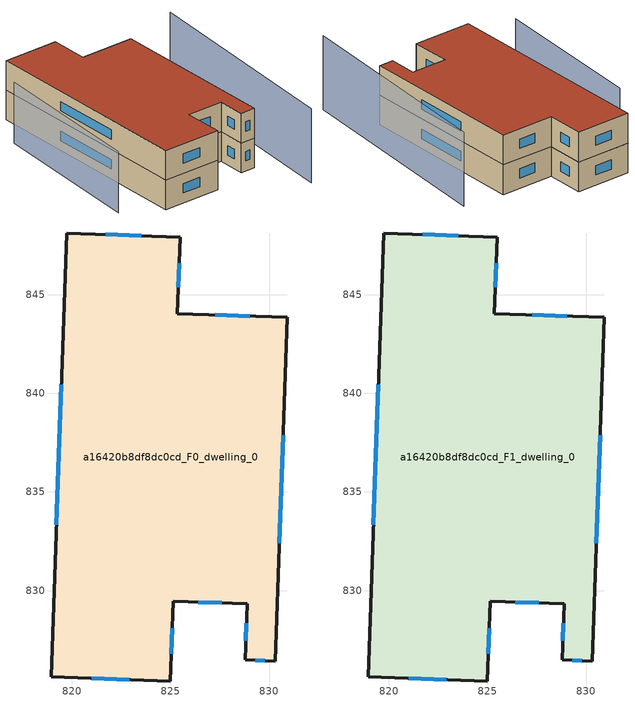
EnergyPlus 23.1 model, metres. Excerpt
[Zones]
a16420b8df8dc0cd_F0_dwelling_0
 floor ground (EU_floor_Construction): 830.93,843.84 830.31,826.43 828.78,826.48 828.88,829.33 825.13,829.46 824.99,825.42 818.95,825.63 819.75,848.12 825.49,847.92 825.35,844.04 z0
 wall outside (EU_wall_Construction): 824.99,825.42 825.13,829.46 828.88,829.33 828.78,826.48 830.31,826.43 830.93,843.84 825.35,844.04 825.49,847.92 819.75,848.12 818.95,825.63 824.99,825.42 z0:3
 window (EU_Window_Construction): 825.04,826.8 825.08,828.08 / 821.01,825.56 822.92,825.49 / 819.48,840.42 819.22,833.33 / 823.53,847.99 821.72,848.05 / 825.4,845.37 825.44,846.59 / 829.02,843.91 827.26,843.97 / 830.52,832.39 830.72,837.88 / 829.3,826.46 829.79,826.44 / 828.85,828.35 828.81,827.46 / 826.42,829.42 827.6,829.37 z1.03:1.97
a16420b8df8dc0cd_F1_dwelling_0
 floor to a16420b8df8dc0cd_F0_dwelling_0 (EU_floor_Construction): 830.93,843.84 830.31,826.43 828.78,826.48 828.88,829.33 825.13,829.46 824.99,825.42 818.95,825.63 819.75,848.12 825.49,847.92 825.35,844.04 z3
 wall outside (EU_wall_Construction): 824.99,825.42 825.13,829.46 828.88,829.33 828.78,826.48 830.31,826.43 830.93,843.84 825.35,844.04 825.49,847.92 819.75,848.12 818.95,825.63 824.99,825.42 z3:6
 window (EU_Window_Construction): 825.04,826.8 825.08,828.08 / 821.01,825.56 822.92,825.49 / 819.48,840.42 819.22,833.33 / 823.53,847.99 821.72,848.05 / 825.4,845.37 825.44,846.59 / 829.02,843.91 827.26,843.97 / 830.52,832.39 830.72,837.88 / 829.3,826.46 829.79,826.44 / 828.85,828.35 828.81,827.46 / 826.42,829.42 827.6,829.37 z4.03:4.97
 roof outside (EU_roof_Construction): 830.31,826.43 830.93,843.84 825.35,844.04 825.49,847.92 819.75,848.12 818.95,825.63 824.99,825.42 825.13,829.46 828.88,829.33 828.78,826.48 z6
shading: 832.18,820.89 835.12,843.2 z0:7.5; 817.31,844.26 815.38,828.02 z0:6.2
[Building]
EU S2 Campaign: North Axis=0; Terrain=City; Solar Distribution=FullExterior
[Site:Location]
Cape.Town.Intl.AP: Latitude=-33.965; Longitude=18.602; Time Zone=2; Elevation=46
[SizingPeriod:WeatherFileDays]
AnnualSizingPeriod: Begin Month=1; Begin Day of Month=1; End Month=12; End Day of Month=31; Day of Week for Start Day=Monday; Use Weather File Daylight Saving Period=No; Use Weather File Rain and Snow Indicators=No
[MATERIAL]
EU_InternalMass_Material: Roughness=MediumRough; Thickness=0.1; Conductivity=1; Density=1800; Specific Heat=900; Thermal Absorptance=0.9; Solar Absorptance=0.7; Visible Absorptance=0.7
[MATERIAL:NOMASS] Roughness=MediumRough; Thermal Absorptance=0.9; Solar Absorptance=0.7; Visible Absorptance=0.7
Name | Thermal Resistance
EU_wall_NoMass | 0.493876
EU_roof_NoMass | 0.449382
EU_floor_NoMass | 1.25
[WINDOWMATERIAL:SIMPLEGLAZINGSYSTEM]
EU_Window_SimpleGlazing: UFactor=4.4; Solar Heat Gain Coefficient=0.85; Visible Transmittance=0.85
[CONSTRUCTION]
EU_wall_Construction: EU_wall_NoMass
EU_roof_Construction: EU_roof_NoMass
EU_floor_Construction: EU_floor_NoMass
EU_Window_Construction: EU_Window_SimpleGlazing
EU_InternalMass_Construction: EU_InternalMass_Material
[ZONE] Type=1; Multiplier=1; Ceiling Height=autocalculate; Floor Area=autocalculate; Part of Total Floor Area=Yes
Name | Volume
a16420b8df8dc0cd_F0_dwelling_0 | 648.634
a16420b8df8dc0cd_F1_dwelling_0 | 648.635
[INTERNALMASS] Construction=EU_InternalMass_Construction; Surface Area=216.211
Name | Zone or ZoneList
a16420b8df8dc0cd_F0_dwelling_0_EU_InternalMass | a16420b8df8dc0cd_F0_dwelling_0
a16420b8df8dc0cd_F1_dwelling_0_EU_InternalMass | a16420b8df8dc0cd_F1_dwelling_0
[OTHEREQUIPMENT] Fuel Type=Electricity; Design Level Calculation Method=Watts/Area; Power per Zone Floor Area=1; Fraction Latent=0; Fraction Radiant=0; Fraction Lost=0; Carbon Dioxide Generation Rate=0; EndUse Subcategory=EU_Step8_InternalGains
Name | Zone or ZoneList or Space or SpaceList | Schedule
EU_Step8_InternalGain_a16420b8df8dc0cd_F0_dwelling_0_f000 | a16420b8df8dc0cd_F0_dwelling_0 | EU_Step8_GainSchedule_a16420b8df8dc0cd_F0_dwelling_0_f000
EU_Step8_InternalGain_a16420b8df8dc0cd_F1_dwelling_0_f000 | a16420b8df8dc0cd_F1_dwelling_0 | EU_Step8_GainSchedule_a16420b8df8dc0cd_F1_dwelling_0_f000
[ZONEVENTILATION:DESIGNFLOWRATE] Schedule=EU_AlwaysOn; Design Flow Rate Calculation Method=AirChanges/Hour; Air Changes per Hour=0.64; Ventilation Type=Natural; Fan Pressure Rise=0; Fan Total Efficiency=1; Constant Term Coefficient=1; Temperature Term Coefficient=0; Velocity Term Coefficient=0; Velocity Squared Term Coefficient=0; Minimum Indoor Temperature=-100; Maximum Indoor Temperature=100; Delta Temperature=-100; Minimum Outdoor Temperature=-100; Maximum Outdoor Temperature=100; Maximum Wind Speed=40
Name | Zone or ZoneList or Space or SpaceList
EU_ConstantAir_a16420b8df8dc0cd_F0_dwelling_0 | a16420b8df8dc0cd_F0_dwelling_0
EU_ConstantAir_a16420b8df8dc0cd_F1_dwelling_0 | a16420b8df8dc0cd_F1_dwelling_0
[HVACTEMPLATE:THERMOSTAT] Constant Heating Setpoint=20; Constant Cooling Setpoint=50
EU_HeatOnly_a16420b8df8dc0cd_F0_dwelling_0; EU_HeatOnly_a16420b8df8dc0cd_F1_dwelling_0
[HVACTEMPLATE:ZONE:IDEALLOADSAIRSYSTEM] System Availability Schedule=EU_AlwaysOn; Maximum Heating Supply Air Temperature=50; Minimum Cooling Supply Air Temperature=13; Maximum Heating Supply Air Humidity Ratio=0.0156; Minimum Cooling Supply Air Humidity Ratio=0.0077; Heating Limit=NoLimit; Cooling Limit=NoLimit; Heating Availability Schedule=EU_AlwaysOn; Cooling Availability Schedule=EU_CoolingOff; Dehumidification Control Type=ConstantSensibleHeatRatio; Cooling Sensible Heat Ratio=0.7; Dehumidification Setpoint=60; Humidification Control Type=None; Humidification Setpoint=30; Outdoor Air Method=None; Outdoor Air Flow Rate per Person=0.00944; Outdoor Air Flow Rate per Zone Floor Area=0; Outdoor Air Flow Rate per Zone=0; Demand Controlled Ventilation Type=None; Outdoor Air Economizer Type=NoEconomizer; Heat Recovery Type=None; Sensible Heat Recovery Effectiveness=0.7; Latent Heat Recovery Effectiveness=0.65
Name | Template Thermostat
a16420b8df8dc0cd_F0_dwelling_0 | EU_HeatOnly_a16420b8df8dc0cd_F0_dwelling_0
a16420b8df8dc0cd_F1_dwelling_0 | EU_HeatOnly_a16420b8df8dc0cd_F1_dwelling_0
[SIZING:ZONE] Zone Cooling Design Supply Air Temperature Input Method=SupplyAirTemperature; Zone Cooling Design Supply Air Temperature=13; Zone Heating Design Supply Air Temperature Input Method=SupplyAirTemperature; Zone Heating Design Supply Air Temperature=50; Zone Cooling Design Supply Air Humidity Ratio=0.008; Zone Heating Design Supply Air Humidity Ratio=0.008; Cooling Design Air Flow Method=DesignDay; Cooling Design Air Flow Rate=0; Cooling Minimum Air Flow per Zone Floor Area=0.000762; Cooling Minimum Air Flow=0; Cooling Minimum Air Flow Fraction=0.2; Heating Design Air Flow Method=DesignDay; Heating Design Air Flow Rate=0; Heating Maximum Air Flow per Zone Floor Area=0.002032; Heating Maximum Air Flow=0.141576; Heating Maximum Air Flow Fraction=0.3; Account for Dedicated Outdoor Air System=No; Dedicated Outdoor Air System Control Strategy=NeutralSupplyAir; Dedicated Outdoor Air Low Setpoint Temperature for Design=autosize; Dedicated Outdoor Air High Setpoint Temperature for Design=autosize; Zone Load Sizing Method=Sensible Load Only No Latent Load; Zone Latent Cooling Design Supply Air Humidity Ratio Input Method=HumidityRatioDifference; Zone Cooling Design Supply Air Humidity Ratio Difference=0.005; Zone Latent Heating Design Supply Air Humidity Ratio Input Method=HumidityRatioDifference; Zone Humidification Design Supply Air Humidity Ratio Difference=0.005
a16420b8df8dc0cd_F0_dwelling_0; a16420b8df8dc0cd_F1_dwelling_0
[SCHEDULE:CONSTANT]
Name | Hourly Value
EU_AlwaysOn | 1
EU_CoolingOff | 0
[SCHEDULE:FILE] Column Number=1; Rows to Skip at Top=0; Number of Hours of Data=8760; Column Separator=Comma; Interpolate to Timestep=No; Minutes per Item=60; Adjust Schedule for Daylight Savings=Yes
Name | File
EU_Step8_GainSchedule_a16420b8df8dc0cd_F0_dwelling_0_f000 | ../../schedules/a16420b8df8dc0cd/a16420b8df8dc0cd_F0_dwelling_0_f000_gain.csv
EU_Step8_GainSchedule_a16420b8df8dc0cd_F1_dwelling_0_f000 | ../../schedules/a16420b8df8dc0cd/a16420b8df8dc0cd_F1_dwelling_0_f000_gain.csv
